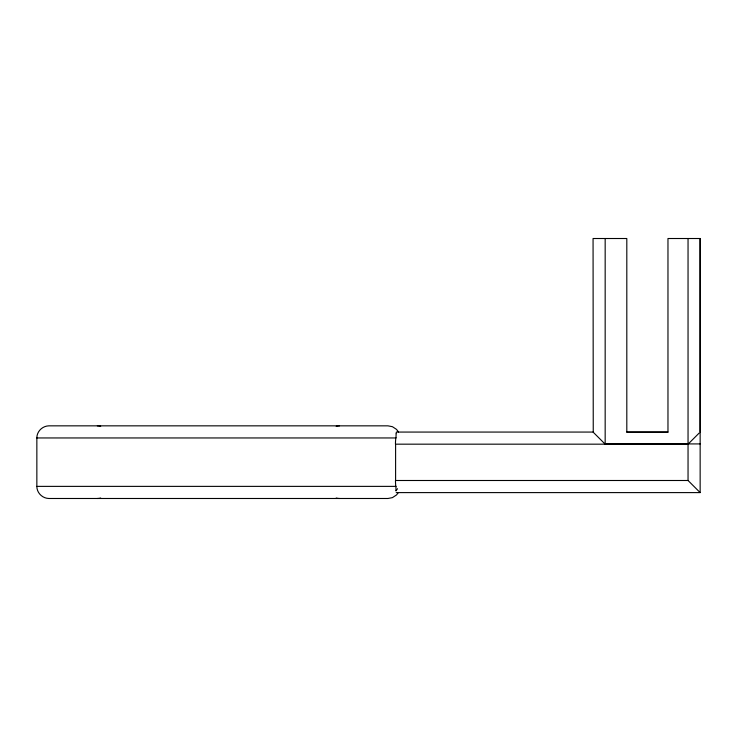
<?xml version="1.0" encoding="UTF-8"?>
<svg xmlns="http://www.w3.org/2000/svg" width="737" height="737" viewBox="0 0 737 737"><rect width="100%" height="100%" fill="white"/><g stroke="black" fill="none" stroke-linecap="round" stroke-linejoin="round"><path stroke-width="1.11" d="M700.132 432.085L700.15 238.512L667.971 238.512L667.971 432.177L626.809 432.177L626.809 238.512L593.064 238.512L593.248 432.269M395.962 490.934L395.944 486.374L36.85 486.374L36.85 437.953C36.795 431.44 42.414 425.977 48.863 425.839L387.957 425.839L392.416 426.695L396.524 429.385L398.542 432.066M398.349 492.602L396.524 494.942L392.416 497.632L387.957 498.488L48.863 498.488C42.414 498.35 36.795 492.887 36.85 486.374M700.095 492.546L688.045 480.496L688.045 444.171L699.146 433.07M626.809 432.066L667.971 432.066M36.85 437.953L395.99 437.953L396.11 434.047M688.284 443.923L700.15 443.923M688.045 444.171L395.603 444.171L395.603 480.496L688.045 480.496M396.202 492.602L700.15 492.602L700.15 238.512M396.091 433.632L396.395 432.066L593.064 432.066L604.93 443.923L688.045 443.923L688.045 238.512M605.169 238.512L605.169 443.923M339.527 498.488A12.105 12.105 0 0 1 336.201 498.019M100.683 498.019A12.114 12.105 0 0 1 97.348 498.479M336.201 426.308A12.105 12.105 0 0 1 339.527 425.839M97.348 425.848A12.114 12.105 0 0 1 100.683 426.308M395.852 486.623A11.903 2.653 90 0 1 395.474 480.496M395.456 444.171A11.912 2.662 -90 0 1 395.889 437.667M397.529 488.723A11.304 1.557 -61.1 0 1 396.11 490.593"/></g></svg>
